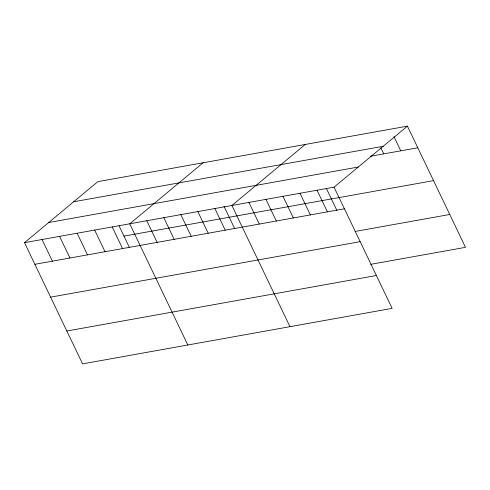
<?xml version="1.0" encoding="UTF-8"?>
<svg xmlns="http://www.w3.org/2000/svg" width="490" height="490" viewBox="0 0 490 490"><rect width="100%" height="100%" fill="white"/><g stroke="black" fill="none" stroke-linecap="round" stroke-linejoin="round"><path stroke-width="0.73" d="M24.5 242.66L334.058 187.168L392.129 308.369L82.571 363.862L24.5 242.66L97.871 181.631L407.429 126.138L465.5 247.34L370.746 264.324M203.123 162.766L129.752 223.795L187.817 344.997M305.276 144.452L231.905 205.482L289.97 326.683M334.058 187.168L407.429 126.138M73.659 201.77L383.217 146.277M370.422 156.267L417.799 147.772M48.712 222.521L358.27 167.029M123.982 236.125L433.54 180.632M34.87 264.3L344.421 208.801M355.005 231.47L449.759 214.479M50.611 297.154L360.162 241.662M66.83 331.007L376.381 275.515M393.966 136.624L400.771 150.828M380.828 147.79L383.744 153.878M326.469 188.675L336.899 210.455M317.03 190.218L327.4 211.858M300.003 193.274L310.372 214.908M282.981 196.325L293.345 217.958M265.954 199.375L276.323 221.014M248.926 202.431L259.296 224.065M223.985 206.302L234.747 228.769M214.877 208.532L225.241 230.171M197.85 211.582L208.219 233.222M180.828 214.638L191.192 236.272M163.801 217.689L174.164 239.328M146.773 220.739L157.143 242.379M119.064 225.859L129.495 247.634M112.21 226.937L122.574 248.577M94.668 230.086L105.032 251.719M77.126 233.228L87.49 254.867M59.584 236.376L69.948 258.01M42.042 239.518L52.406 261.152"/></g></svg>
